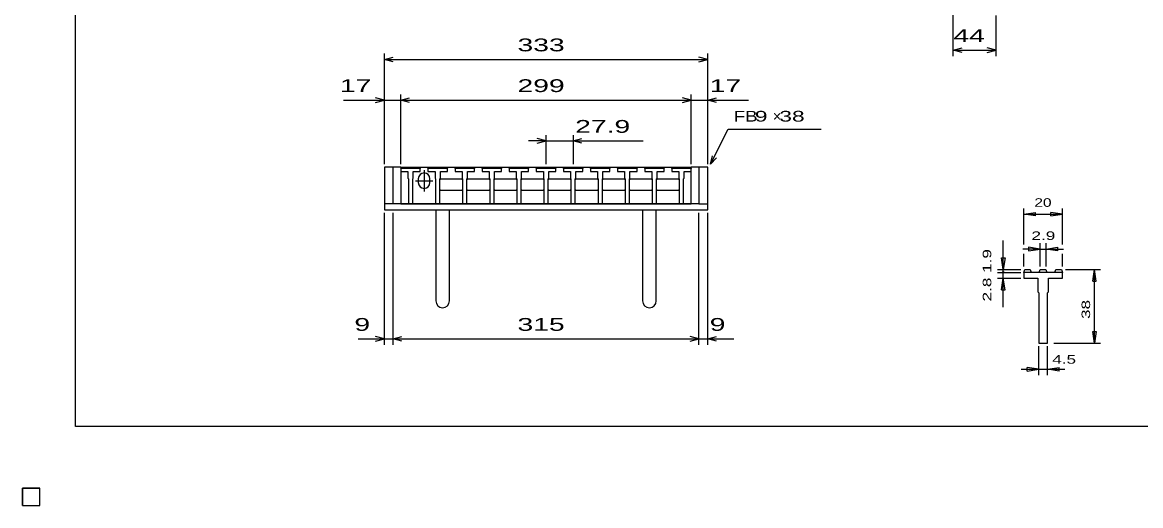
# Model space of a CAD drawing. Units: millimetres, scale not verified. Extents: x -1092 to 1039, y -770 to 632.
# Drawn here: x -1092 to 60, y -770 to -271 of the extents above; entities that cross this region are included whole.
import ezdxf
from ezdxf.enums import TextEntityAlignment as Align

# ---------------------------------------------------------------- set-up
doc = ezdxf.new("R2010")
doc.units = ezdxf.units.MM
doc.header["$LTSCALE"] = 6
for name, color, linetype, lineweight in [('0_2', 150, 'Continuous', 25), ('16', 3, 'Continuous', 25), ('19', 6, 'Continuous', 25), ('22', 4, 'Continuous', 25), ('32', 4, 'Continuous', 25)]:
    doc.layers.add(name, color=color, linetype=linetype, lineweight=lineweight)
doc.styles.add('ベクトル', font='')
doc.styles.get('ベクトル').set_extended_font_data('ベクトル')

msp = doc.modelspace()

# ---------------------------------------------------------------- linework, layer by layer
at = {"layer": '0_2'}
for p, q in [((-1037.4, -687.9), (-1037.4, 632.1)), ((1038.6, -687.9), (-1037.4, -687.9))]:
    msp.add_line(p, q, dxfattribs=at)
at = {"layer": '16'}
for p, q in [((-702.1, -421.9), (-701.6, -420.4)), ((-702.1, -420.4), (-403.1, -420.4)), ((-702.1, -420.4), (-702.1, -458.4)), ((-702.1, -421.9), (-702.1, -424.9)), ((-682.1, -421.9), (-702.1, -421.9)), ((-702.1, -424.9), (-694.85, -424.9)), ((-701.6, -420.4), (-698.7, -420.4)), ((-698.7, -420.4), (-698.2, -421.9)), ((-694.85, -424.9), (-694.85, -431.9)), ((-694.05, -421.9), (-693.55, -420.4)), ((-693.55, -420.4), (-690.65, -420.4)), ((-690.65, -420.4), (-690.15, -421.9)), ((-689.35, -431.9), (-689.35, -424.9)), ((-689.35, -424.9), (-682.1, -424.9)), ((-686, -421.9), (-685.5, -420.4)), ((-685.5, -420.4), (-682.6, -420.4)), ((-682.6, -420.4), (-682.1, -421.9)), ((-682.1, -424.9), (-682.1, -421.9)), ((-678.15, -423.4), (-678.15, -445.4)), ((-674.2, -421.9), (-673.7, -420.4)), ((-674.2, -421.9), (-674.2, -424.9)), ((-654.2, -421.9), (-674.2, -421.9)), ((-674.2, -424.9), (-666.95, -424.9)), ((-673.7, -420.4), (-670.8, -420.4)), ((-670.8, -420.4), (-670.3, -421.9)), ((-666.95, -424.9), (-666.95, -431.9)), ((-666.15, -421.9), (-665.65, -420.4)), ((-665.65, -420.4), (-662.75, -420.4)), ((-662.75, -420.4), (-662.25, -421.9)), ((-661.45, -431.9), (-661.45, -424.9)), ((-661.45, -424.9), (-654.2, -424.9)), ((-658.1, -421.9), (-657.6, -420.4)), ((-657.6, -420.4), (-654.7, -420.4)), ((-654.7, -420.4), (-654.2, -421.9)), ((-654.2, -424.9), (-654.2, -421.9)), ((-646.3, -421.9), (-645.8, -420.4)), ((-646.3, -421.9), (-646.3, -424.9)), ((-626.3, -421.9), (-646.3, -421.9)), ((-646.3, -424.9), (-639.05, -424.9)), ((-645.8, -420.4), (-642.9, -420.4)), ((-642.9, -420.4), (-642.4, -421.9)), ((-639.05, -424.9), (-639.05, -431.9)), ((-638.25, -421.9), (-637.75, -420.4)), ((-637.75, -420.4), (-634.85, -420.4)), ((-634.85, -420.4), (-634.35, -421.9)), ((-633.55, -431.9), (-633.55, -424.9)), ((-633.55, -424.9), (-626.3, -424.9)), ((-630.2, -421.9), (-629.7, -420.4)), ((-629.7, -420.4), (-626.8, -420.4)), ((-626.8, -420.4), (-626.3, -421.9)), ((-626.3, -424.9), (-626.3, -421.9)), ((-618.4, -421.9), (-617.9, -420.4)), ((-618.4, -421.9), (-618.4, -424.9)), ((-598.4, -421.9), (-618.4, -421.9)), ((-618.4, -424.9), (-611.15, -424.9)), ((-617.9, -420.4), (-615, -420.4)), ((-615, -420.4), (-614.5, -421.9)), ((-611.15, -424.9), (-611.15, -431.9)), ((-610.35, -421.9), (-609.85, -420.4)), ((-609.85, -420.4), (-606.95, -420.4)), ((-606.95, -420.4), (-606.45, -421.9)), ((-605.65, -431.9), (-605.65, -424.9)), ((-605.65, -424.9), (-598.4, -424.9)), ((-602.3, -421.9), (-601.8, -420.4)), ((-601.8, -420.4), (-598.9, -420.4)), ((-598.9, -420.4), (-598.4, -421.9)), ((-598.4, -424.9), (-598.4, -421.9)), ((-590.5, -421.9), (-590, -420.4)), ((-590.5, -421.9), (-590.5, -424.9)), ((-570.5, -421.9), (-590.5, -421.9)), ((-590.5, -424.9), (-583.25, -424.9)), ((-590, -420.4), (-587.1, -420.4)), ((-587.1, -420.4), (-586.6, -421.9)), ((-583.25, -424.9), (-583.25, -431.9)), ((-582.45, -421.9), (-581.95, -420.4)), ((-581.95, -420.4), (-579.05, -420.4)), ((-579.05, -420.4), (-578.55, -421.9)), ((-577.75, -431.9), (-577.75, -424.9)), ((-577.75, -424.9), (-570.5, -424.9)), ((-574.4, -421.9), (-573.9, -420.4)), ((-573.9, -420.4), (-571, -420.4)), ((-571, -420.4), (-570.5, -421.9)), ((-570.5, -424.9), (-570.5, -421.9)), ((-562.6, -421.9), (-562.1, -420.4)), ((-562.6, -421.9), (-562.6, -424.9)), ((-542.6, -421.9), (-562.6, -421.9)), ((-562.6, -424.9), (-555.35, -424.9)), ((-562.1, -420.4), (-559.2, -420.4)), ((-559.2, -420.4), (-558.7, -421.9)), ((-555.35, -424.9), (-555.35, -431.9)), ((-554.55, -421.9), (-554.05, -420.4)), ((-554.05, -420.4), (-551.15, -420.4)), ((-551.15, -420.4), (-550.65, -421.9)), ((-549.85, -431.9), (-549.85, -424.9)), ((-549.85, -424.9), (-542.6, -424.9)), ((-546.5, -421.9), (-546, -420.4)), ((-546, -420.4), (-543.1, -420.4)), ((-543.1, -420.4), (-542.6, -421.9)), ((-542.6, -424.9), (-542.6, -421.9)), ((-534.7, -421.9), (-534.2, -420.4)), ((-534.7, -421.9), (-534.7, -424.9)), ((-514.7, -421.9), (-534.7, -421.9)), ((-534.7, -424.9), (-527.45, -424.9)), ((-534.2, -420.4), (-531.3, -420.4)), ((-531.3, -420.4), (-530.8, -421.9)), ((-527.45, -424.9), (-527.45, -431.9)), ((-526.65, -421.9), (-526.15, -420.4)), ((-526.15, -420.4), (-523.25, -420.4)), ((-523.25, -420.4), (-522.75, -421.9)), ((-521.95, -431.9), (-521.95, -424.9)), ((-521.95, -424.9), (-514.7, -424.9)), ((-518.6, -421.9), (-518.1, -420.4)), ((-518.1, -420.4), (-515.2, -420.4)), ((-515.2, -420.4), (-514.7, -421.9)), ((-514.7, -424.9), (-514.7, -421.9)), ((-506.8, -421.9), (-506.3, -420.4)), ((-506.8, -421.9), (-506.8, -424.9)), ((-486.8, -421.9), (-506.8, -421.9)), ((-506.8, -424.9), (-499.55, -424.9)), ((-506.3, -420.4), (-503.4, -420.4)), ((-503.4, -420.4), (-502.9, -421.9)), ((-499.55, -424.9), (-499.55, -431.9)), ((-498.75, -421.9), (-498.25, -420.4)), ((-498.25, -420.4), (-495.35, -420.4)), ((-495.35, -420.4), (-494.85, -421.9)), ((-494.05, -431.9), (-494.05, -424.9)), ((-494.05, -424.9), (-486.8, -424.9)), ((-490.7, -421.9), (-490.2, -420.4)), ((-490.2, -420.4), (-487.3, -420.4)), ((-487.3, -420.4), (-486.8, -421.9)), ((-486.8, -424.9), (-486.8, -421.9)), ((-478.9, -421.9), (-478.4, -420.4)), ((-478.9, -421.9), (-478.9, -424.9)), ((-458.9, -421.9), (-478.9, -421.9)), ((-478.9, -424.9), (-471.65, -424.9)), ((-478.4, -420.4), (-475.5, -420.4)), ((-475.5, -420.4), (-475, -421.9)), ((-471.65, -424.9), (-471.65, -431.9)), ((-470.85, -421.9), (-470.35, -420.4)), ((-470.35, -420.4), (-467.45, -420.4)), ((-467.45, -420.4), (-466.95, -421.9)), ((-466.15, -431.9), (-466.15, -424.9)), ((-466.15, -424.9), (-458.9, -424.9)), ((-462.8, -421.9), (-462.3, -420.4)), ((-462.3, -420.4), (-459.4, -420.4)), ((-459.4, -420.4), (-458.9, -421.9)), ((-458.9, -424.9), (-458.9, -421.9)), ((-451, -421.9), (-450.5, -420.4)), ((-451, -421.9), (-451, -424.9)), ((-431, -421.9), (-451, -421.9)), ((-451, -424.9), (-443.75, -424.9)), ((-450.5, -420.4), (-447.6, -420.4)), ((-447.6, -420.4), (-447.1, -421.9)), ((-443.75, -424.9), (-443.75, -431.9)), ((-442.95, -421.9), (-442.45, -420.4)), ((-442.45, -420.4), (-439.55, -420.4)), ((-439.55, -420.4), (-439.05, -421.9)), ((-438.25, -431.9), (-438.25, -424.9)), ((-438.25, -424.9), (-431, -424.9)), ((-434.9, -421.9), (-434.4, -420.4)), ((-434.4, -420.4), (-431.5, -420.4)), ((-431.5, -420.4), (-431, -421.9)), ((-431, -424.9), (-431, -421.9)), ((-423.1, -421.9), (-422.6, -420.4)), ((-423.1, -421.9), (-423.1, -424.9)), ((-403.1, -421.9), (-423.1, -421.9)), ((-423.1, -424.9), (-415.85, -424.9)), ((-422.6, -420.4), (-419.7, -420.4)), ((-419.7, -420.4), (-419.2, -421.9)), ((-415.85, -424.9), (-415.85, -431.9)), ((-415.05, -421.9), (-414.55, -420.4)), ((-414.55, -420.4), (-411.65, -420.4)), ((-411.65, -420.4), (-411.15, -421.9)), ((-410.35, -431.9), (-410.35, -424.9)), ((-410.35, -424.9), (-403.1, -424.9)), ((-407, -421.9), (-406.5, -420.4)), ((-406.5, -420.4), (-403.6, -420.4)), ((-403.6, -420.4), (-403.1, -421.9)), ((-403.1, -458.4), (-403.1, -420.4)), ((-403.1, -424.9), (-403.1, -421.9)), ((-694.85, -431.9), (-694.35, -432.4)), ((-694.35, -432.4), (-694.35, -458.4)), ((-689.85, -432.4), (-689.35, -431.9)), ((-689.85, -458.4), (-689.85, -432.4)), ((-687.15, -434.4), (-669.15, -434.4)), ((-684.15, -432.4), (-684.15, -436.4)), ((-672.15, -436.4), (-672.15, -432.4)), ((-666.95, -431.9), (-666.45, -432.4)), ((-666.45, -432.4), (-666.45, -458.4)), ((-661.95, -432.4), (-661.45, -431.9)), ((-661.95, -458.4), (-661.95, -432.4)), ((-661.95, -433.4), (-660.95, -432.4)), ((-660.95, -432.4), (-639.55, -432.4)), ((-639.55, -432.4), (-638.55, -433.4)), ((-639.05, -431.9), (-638.55, -432.4)), ((-638.55, -432.4), (-638.55, -458.4)), ((-634.05, -432.4), (-633.55, -431.9)), ((-634.05, -458.4), (-634.05, -432.4)), ((-634.05, -433.4), (-633.05, -432.4)), ((-633.05, -432.4), (-611.65, -432.4)), ((-611.65, -432.4), (-610.65, -433.4)), ((-611.15, -431.9), (-610.65, -432.4)), ((-610.65, -432.4), (-610.65, -458.4)), ((-606.15, -432.4), (-605.65, -431.9)), ((-606.15, -458.4), (-606.15, -432.4)), ((-606.15, -433.4), (-605.15, -432.4)), ((-605.15, -432.4), (-583.75, -432.4)), ((-583.75, -432.4), (-582.75, -433.4)), ((-583.25, -431.9), (-582.75, -432.4)), ((-582.75, -432.4), (-582.75, -458.4)), ((-578.25, -432.4), (-577.75, -431.9)), ((-578.25, -458.4), (-578.25, -432.4)), ((-578.25, -433.4), (-577.25, -432.4)), ((-577.25, -432.4), (-555.85, -432.4)), ((-555.85, -432.4), (-554.85, -433.4)), ((-555.35, -431.9), (-554.85, -432.4)), ((-554.85, -432.4), (-554.85, -458.4)), ((-550.35, -432.4), (-549.85, -431.9)), ((-550.35, -458.4), (-550.35, -432.4)), ((-550.35, -433.4), (-549.35, -432.4)), ((-549.35, -432.4), (-527.95, -432.4)), ((-527.95, -432.4), (-526.95, -433.4)), ((-527.45, -431.9), (-526.95, -432.4)), ((-526.95, -432.4), (-526.95, -458.4)), ((-522.45, -432.4), (-521.95, -431.9)), ((-522.45, -458.4), (-522.45, -432.4)), ((-522.45, -433.4), (-521.45, -432.4)), ((-521.45, -432.4), (-500.05, -432.4)), ((-500.05, -432.4), (-499.05, -433.4)), ((-499.55, -431.9), (-499.05, -432.4)), ((-499.05, -432.4), (-499.05, -458.4)), ((-494.55, -432.4), (-494.05, -431.9)), ((-494.55, -458.4), (-494.55, -432.4)), ((-494.55, -433.4), (-493.55, -432.4)), ((-493.55, -432.4), (-472.15, -432.4)), ((-472.15, -432.4), (-471.15, -433.4)), ((-471.65, -431.9), (-471.15, -432.4)), ((-471.15, -432.4), (-471.15, -458.4)), ((-466.65, -432.4), (-466.15, -431.9)), ((-466.65, -458.4), (-466.65, -432.4)), ((-466.65, -433.4), (-465.65, -432.4)), ((-465.65, -432.4), (-444.25, -432.4)), ((-444.25, -432.4), (-443.25, -433.4)), ((-443.75, -431.9), (-443.25, -432.4)), ((-443.25, -432.4), (-443.25, -458.4)), ((-438.75, -432.4), (-438.25, -431.9)), ((-438.75, -458.4), (-438.75, -432.4)), ((-438.75, -433.4), (-437.75, -432.4)), ((-437.75, -432.4), (-416.35, -432.4)), ((-416.35, -432.4), (-415.35, -433.4)), ((-415.85, -431.9), (-415.35, -432.4)), ((-415.35, -432.4), (-415.35, -458.4)), ((-410.85, -432.4), (-410.35, -431.9)), ((-410.85, -458.4), (-410.85, -432.4)), ((-660.95, -444.4), (-661.95, -443.4)), ((-639.55, -444.4), (-660.95, -444.4)), ((-638.55, -443.4), (-639.55, -444.4)), ((-633.05, -444.4), (-634.05, -443.4)), ((-611.65, -444.4), (-633.05, -444.4)), ((-610.65, -443.4), (-611.65, -444.4)), ((-605.15, -444.4), (-606.15, -443.4)), ((-583.75, -444.4), (-605.15, -444.4)), ((-582.75, -443.4), (-583.75, -444.4)), ((-577.25, -444.4), (-578.25, -443.4)), ((-555.85, -444.4), (-577.25, -444.4)), ((-554.85, -443.4), (-555.85, -444.4)), ((-549.35, -444.4), (-550.35, -443.4)), ((-527.95, -444.4), (-549.35, -444.4)), ((-526.95, -443.4), (-527.95, -444.4)), ((-521.45, -444.4), (-522.45, -443.4)), ((-500.05, -444.4), (-521.45, -444.4)), ((-499.05, -443.4), (-500.05, -444.4)), ((-493.55, -444.4), (-494.55, -443.4)), ((-472.15, -444.4), (-493.55, -444.4)), ((-471.15, -443.4), (-472.15, -444.4)), ((-465.65, -444.4), (-466.65, -443.4)), ((-444.25, -444.4), (-465.65, -444.4)), ((-443.25, -443.4), (-444.25, -444.4)), ((-437.75, -444.4), (-438.75, -443.4)), ((-416.35, -444.4), (-437.75, -444.4)), ((-415.35, -443.4), (-416.35, -444.4)), ((-702.1, -458.4), (-403.1, -458.4)), ((-694.35, -458.4), (-689.85, -458.4)), ((-666.45, -458.4), (-661.95, -458.4)), ((-638.55, -458.4), (-634.05, -458.4)), ((-610.65, -458.4), (-606.15, -458.4)), ((-582.75, -458.4), (-578.25, -458.4)), ((-554.85, -458.4), (-550.35, -458.4)), ((-526.95, -458.4), (-522.45, -458.4)), ((-499.05, -458.4), (-494.55, -458.4)), ((-471.15, -458.4), (-466.65, -458.4)), ((-443.25, -458.4), (-438.75, -458.4)), ((-415.35, -458.4), (-410.85, -458.4)), ((-1092, -751.5), (-1074, -751.5)), ((-1092, -769.5), (-1092, -751.5)), ((-1092, -751.5), (-1074, -751.5)), ((-1092, -769.5), (-1092, -751.5)), ((-1092, -751.5), (-1074, -751.5)), ((-1092, -769.5), (-1092, -751.5)), ((-1092, -751.5), (-1074, -751.5)), ((-1092, -769.5), (-1092, -751.5)), ((-1092, -751.5), (-1074, -751.5)), ((-1092, -769.5), (-1092, -751.5)), ((-1074, -769.5), (-1074, -751.5)), ((-1074, -769.5), (-1074, -751.5)), ((-1074, -769.5), (-1074, -751.5)), ((-1074, -769.5), (-1074, -751.5)), ((-1074, -769.5), (-1074, -751.5)), ((-1092, -769.5), (-1074, -769.5)), ((-1092, -769.5), (-1074, -769.5)), ((-1092, -769.5), (-1074, -769.5)), ((-1092, -769.5), (-1074, -769.5)), ((-1092, -769.5), (-1074, -769.5))]:
    msp.add_line(p, q, dxfattribs=at)
for centre, start, end in [((-678.15, -432.4), 0, 180), ((-678.15, -436.4), 180, 0)]:
    msp.add_arc(centre, 6, start, end, dxfattribs=at)
at = {"layer": '19'}
for p, q in [((-702.1, -420.4), (-719.1, -420.4)), ((-719.1, -420.4), (-719.1, -464.4)), ((-710.1, -458.4), (-710.1, -420.4)), ((-386.1, -420.4), (-403.1, -420.4)), ((-395.1, -420.4), (-395.1, -458.4)), ((-386.1, -464.4), (-386.1, -420.4)), ((-710.1, -458.4), (-719.1, -458.4)), ((-395.1, -458.4), (-710.1, -458.4)), ((-395.1, -458.4), (-386.1, -458.4)), ((-719.1, -464.4), (-386.1, -464.4)), ((-666.1, -464.4), (-666.1, -558.4)), ((-652.1, -558.4), (-652.1, -464.4)), ((-453.1, -464.4), (-453.1, -558.4)), ((-439.1, -558.4), (-439.1, -464.4))]:
    msp.add_line(p, q, dxfattribs=at)
for centre in [(-659.1, -558.4), (-446.1, -558.4)]:
    msp.add_arc(centre, 7, 180, 0, dxfattribs=at)
at = {"layer": '22'}
for p, q in [((-133.1, -305.9), (-133.1, -167.9)), ((-89.1, -305.9), (-89.1, -263.9)), ((-133.1, -299.9), (-124.1, -297.5)), ((-89.1, -299.9), (-98.1, -297.5)), ((-719.1, -417.4), (-719.1, -303.4)), ((-719.1, -309.4), (-710.1, -307)), ((-710.1, -311.8), (-719.1, -309.4)), ((-719.1, -309.4), (-386.1, -309.4)), ((-386.1, -309.4), (-395.1, -307)), ((-395.1, -311.8), (-386.1, -309.4)), ((-386.1, -417.4), (-386.1, -303.4)), ((-124.1, -302.3), (-133.1, -299.9)), ((-133.1, -299.9), (-89.1, -299.9)), ((-98.1, -302.3), (-89.1, -299.9)), ((-719.1, -417.4), (-719.1, -345.4)), ((-702.1, -417.4), (-702.1, -345.4)), ((-403.1, -417.4), (-403.1, -345.4)), ((-386.1, -417.4), (-386.1, -345.4)), ((-761.1, -351.4), (-719.1, -351.4)), ((-719.1, -351.4), (-728.1, -349)), ((-728.1, -353.8), (-719.1, -351.4)), ((-719.1, -351.4), (-702.1, -351.4)), ((-702.1, -351.4), (-693.1, -349)), ((-693.1, -353.8), (-702.1, -351.4)), ((-702.1, -351.4), (-403.1, -351.4)), ((-403.1, -351.4), (-412.1, -349)), ((-412.1, -353.8), (-403.1, -351.4)), ((-403.1, -351.4), (-386.1, -351.4)), ((-386.1, -351.4), (-377.1, -349)), ((-377.1, -353.8), (-386.1, -351.4)), ((-386.1, -351.4), (-344.1, -351.4)), ((-552.6, -393.4), (-561.6, -391)), ((-552.6, -417.4), (-552.6, -387.4)), ((-524.7, -387.4), (-524.7, -417.4)), ((-524.7, -393.4), (-515.7, -391)), ((-383.1, -417.4), (-365.1, -381.4)), ((-365.1, -381.4), (-269.1, -381.4)), ((-552.6, -393.4), (-570.6, -393.4)), ((-561.6, -395.8), (-552.6, -393.4)), ((-552.6, -393.4), (-524.7, -393.4)), ((-515.7, -395.8), (-524.7, -393.4)), ((-524.7, -393.4), (-452.7, -393.4)), ((-383.1, -417.4), (-381.3, -408.64)), ((-383.1, -417.4), (-377.1, -410.8)), ((-719.1, -603.6), (-719.1, -467.4)), ((-710.1, -603.6), (-710.1, -467.4)), ((-395.1, -603.6), (-395.1, -467.4)), ((-386.1, -603.6), (-386.1, -467.4)), ((-746.1, -597.6), (-719.1, -597.6)), ((-719.1, -597.6), (-728.1, -595.2)), ((-728.1, -600), (-719.1, -597.6)), ((-719.1, -597.6), (-710.1, -597.6)), ((-710.1, -597.6), (-701.1, -595.2)), ((-701.1, -600), (-710.1, -597.6)), ((-710.1, -597.6), (-395.1, -597.6)), ((-395.1, -597.6), (-404.1, -595.2)), ((-404.1, -600), (-395.1, -597.6)), ((-395.1, -597.6), (-386.1, -597.6)), ((-386.1, -597.6), (-377.1, -595.2)), ((-377.1, -600), (-386.1, -597.6)), ((-386.1, -597.6), (-359.1, -597.6))]:
    msp.add_line(p, q, dxfattribs=at)
at = {"layer": '22', "color": 2}
for p, q in [((-1074, -751.5), (-1092, -751.5)), ((-1092, -751.5), (-1092, -769.5)), ((-1074, -751.5), (-1092, -751.5)), ((-1092, -751.5), (-1092, -769.5)), ((-1074, -751.5), (-1092, -751.5)), ((-1092, -751.5), (-1092, -769.5)), ((-1074, -769.5), (-1074, -751.5)), ((-1074, -769.5), (-1074, -751.5)), ((-1074, -769.5), (-1074, -751.5)), ((-1092, -769.5), (-1074, -769.5)), ((-1092, -769.5), (-1074, -769.5)), ((-1092, -769.5), (-1074, -769.5))]:
    msp.add_line(p, q, dxfattribs=at)
at = {"layer": '32'}
for p, q in [((-60.6, -500.1), (-60.6, -462.9)), ((-60.6, -468.9), (-48.6, -467.1)), ((-48.6, -470.7), (-60.6, -468.9)), ((-60.6, -468.9), (-20.6, -468.9)), ((-48.6, -470.7), (-48.6, -467.1)), ((-20.6, -468.9), (-32.6, -467.1)), ((-32.6, -470.7), (-32.6, -467.1)), ((-32.6, -470.7), (-20.6, -468.9)), ((-20.6, -500.1), (-20.6, -462.9)), ((-81.6, -525.9), (-81.6, -495.9)), ((-43.5, -504.9), (-61.5, -504.9)), ((-43.5, -504.9), (-55.5, -503.1)), ((-55.5, -503.1), (-55.5, -506.7)), ((-55.5, -506.7), (-43.5, -504.9)), ((-43.5, -522.9), (-43.5, -498.9)), ((-43.5, -504.9), (-37.7, -504.9)), ((-37.7, -498.9), (-37.7, -522.9)), ((-37.7, -504.9), (-25.7, -503.1)), ((-25.7, -506.7), (-37.7, -504.9)), ((-37.7, -504.9), (-19.7, -504.9)), ((-25.7, -503.1), (-25.7, -506.7)), ((-81.6, -525.9), (-83.4, -513.9)), ((-83.4, -513.9), (-79.8, -513.9)), ((-79.8, -513.9), (-81.6, -525.9)), ((-60.6, -522.9), (-60.6, -509.7)), ((-20.6, -522.9), (-20.6, -509.7)), ((-87.6, -525.9), (-63.6, -525.9)), ((-87.6, -528.9), (-63.6, -528.9)), ((-81.6, -534.9), (-81.6, -525.9)), ((-60.6, -528.9), (-59.6, -525.9)), ((-60.6, -528.9), (-60.6, -534.9)), ((-20.6, -528.9), (-60.6, -528.9)), ((-59.6, -525.9), (-53.8, -525.9)), ((-53.8, -525.9), (-52.8, -528.9)), ((-44.5, -528.9), (-43.5, -525.9)), ((-43.5, -525.9), (-37.7, -525.9)), ((-37.7, -525.9), (-36.7, -528.9)), ((-28.4, -528.9), (-27.4, -525.9)), ((-27.4, -525.9), (-21.6, -525.9)), ((-21.6, -525.9), (-20.6, -528.9)), ((-20.6, -534.9), (-20.6, -528.9)), ((-17.6, -525.9), (18.4, -525.9)), ((10.6, -537.9), (12.4, -525.9)), ((14.2, -537.9), (12.4, -525.9)), ((12.4, -601.9), (12.4, -525.9)), ((-87.6, -534.9), (-63.6, -534.9)), ((-83.4, -546.9), (-81.6, -534.9)), ((-79.8, -546.9), (-81.6, -534.9)), ((-81.6, -564.9), (-81.6, -534.9)), ((-60.6, -534.9), (-46.1, -534.9)), ((-46.1, -534.9), (-46.1, -548.9)), ((-35.1, -548.9), (-35.1, -534.9)), ((-35.1, -534.9), (-20.6, -534.9)), ((10.6, -537.9), (14.2, -537.9)), ((-83.4, -546.9), (-79.8, -546.9)), ((-46.1, -548.9), (-45.1, -549.9)), ((-45.1, -549.9), (-45.1, -601.9)), ((-36.1, -549.9), (-35.1, -548.9)), ((-36.1, -601.9), (-36.1, -549.9)), ((12.4, -601.9), (10.6, -589.9)), ((10.6, -589.9), (14.2, -589.9)), ((14.2, -589.9), (12.4, -601.9)), ((-45.1, -601.9), (-36.1, -601.9)), ((-45.1, -634.9), (-45.1, -604.9)), ((-36.1, -634.9), (-36.1, -604.9)), ((-29.6, -601.9), (18.4, -601.9)), ((-63.1, -628.9), (-45.1, -628.9)), ((-45.1, -628.9), (-57.1, -627.1)), ((-57.1, -630.7), (-57.1, -627.1)), ((-57.1, -630.7), (-45.1, -628.9)), ((-45.1, -628.9), (-36.1, -628.9)), ((-36.1, -628.9), (-24.1, -627.1)), ((-24.1, -630.7), (-36.1, -628.9)), ((-36.1, -628.9), (-18.1, -628.9)), ((-24.1, -630.7), (-24.1, -627.1))]:
    msp.add_line(p, q, dxfattribs=at)
msp.add_circle((-81.6, -528.9), 0.6, dxfattribs=at)

# ---------------------------------------------------------------- texts
at = {"layer": '22', "color": 2, "style": 'ベクトル'}
for s, height, width, p in [(' 333 ', 13.2, 1.65, (-590.1, -294.4)), (' 44 ', 13.2, 1.65, (-141.1, -284.9)), (' 17 ', 13.2, 1.65, (-773.1, -336.4)), (' 299 ', 13.2, 1.65, (-590.1, -336.4)), (' 17 ', 13.2, 1.65, (-392.1, -336.4)), ('FB', 11, 1.3, (-359.1, -367.9)), (' 9 ', 11, 1.6, (-344.1, -367.9)), (' 38 ', 11, 1.6, (-318.9, -367.9)), (' 27.9 ', 13.2, 1.65, (-530.7, -378.4)), (' 9 ', 13.2, 1.65, (-758.1, -582.6)), (' 315 ', 13.2, 1.65, (-590.1, -582.6)), (' 9 ', 13.2, 1.65, (-392.1, -582.6))]:
    msp.add_text(s, height=height, dxfattribs=dict(at, width=width)).set_placement(p, align=Align.MIDDLE_LEFT)
msp.add_text('×', height=11, dxfattribs=at).set_placement((-318.9, -367.9), align=Align.MIDDLE_LEFT)
at = {"layer": '32', "color": 2, "style": 'ベクトル'}
for s, width, p in [('20', 1.35, (-49.6, -456.9)), ('2.9', 1.5, (-52.6, -491.1)), (' 4.5 ', 1.5, (-36.1, -618.7))]:
    msp.add_text(s, height=8.798, dxfattribs=dict(at, width=width)).set_placement(p, align=Align.MIDDLE_LEFT)
at = {"layer": '32', "color": 2, "style": 'ベクトル', "width": 1.5}
for s, p in [('2.8 1.9', (-98.4, -558.9)), (' 38 ', (3.4, -581.9))]:
    msp.add_text(s, height=8.798, rotation=90, dxfattribs=at).set_placement(p, align=Align.MIDDLE_LEFT)

doc.saveas('drawing.dxf')
